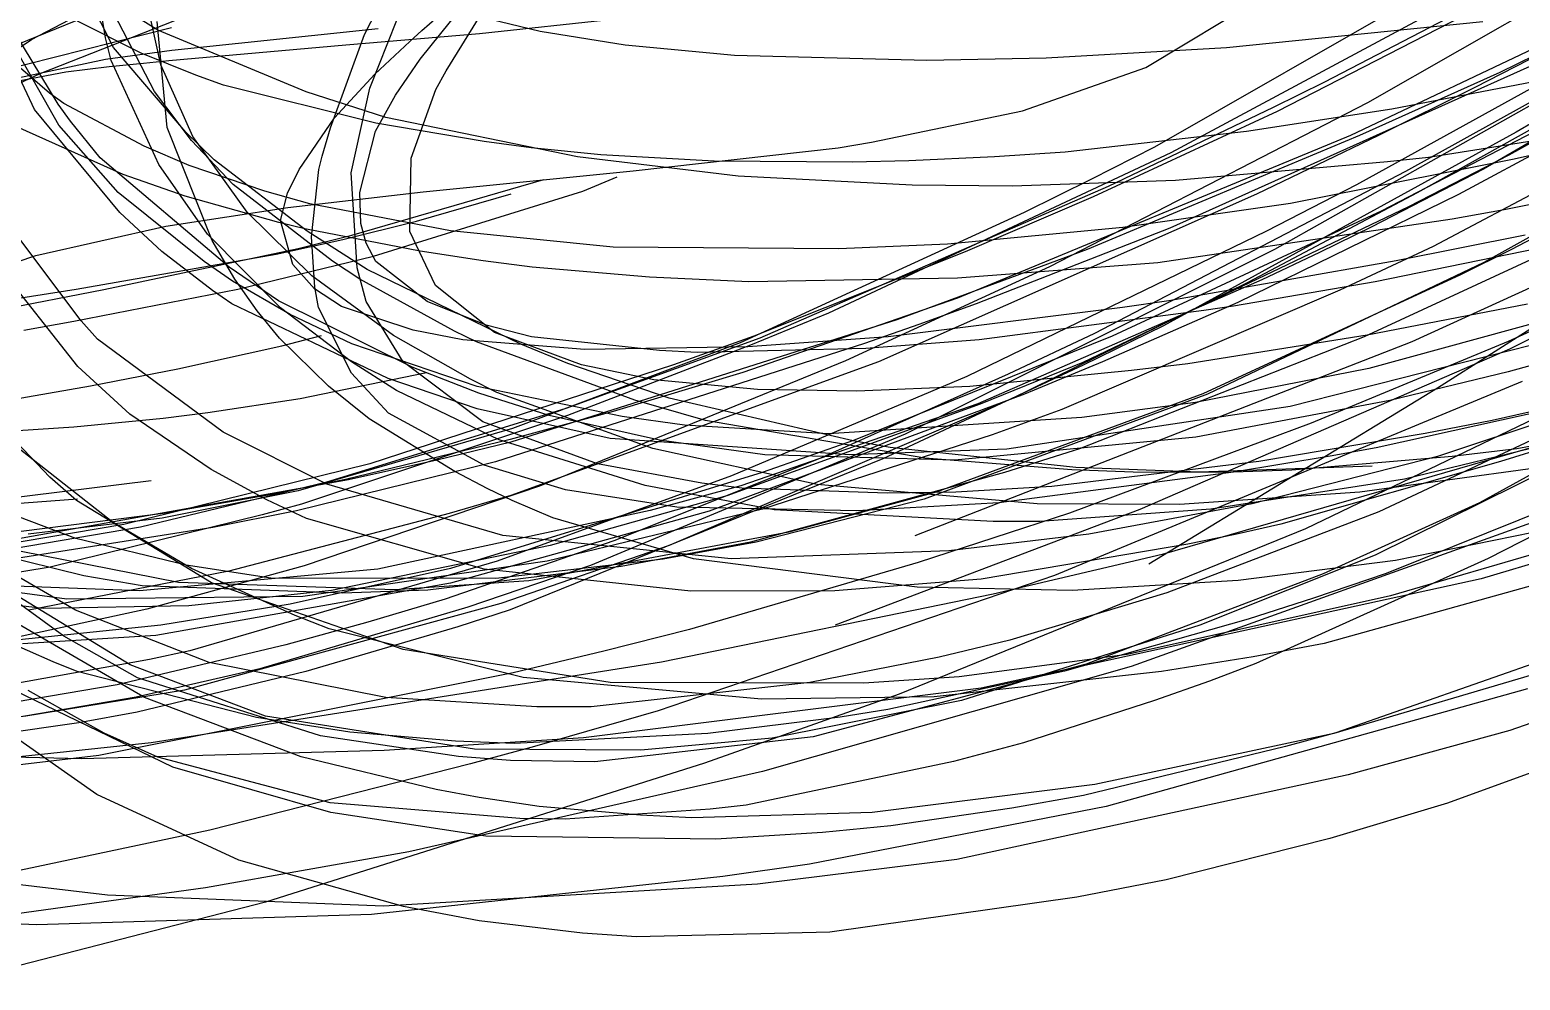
# Model space of a CAD drawing. Header units: metres. Extents: x -307 to 280, y -97 to 158.
# Drawn here: x -256.7 to -191, y -97 to -55.1 of the extents above; entities that cross this region are included whole.
import ezdxf

# ---------------------------------------------------------------- set-up
doc = ezdxf.new("R2010")
doc.units = ezdxf.units.M

msp = doc.modelspace()

# ---------------------------------------------------------------- linework, layer by layer
for p, q in [((-241.921, -55.266, -1520.279), (-239.296, -50.119, -1526.938)), ((-183.966, -50.429, -1425.585), (-197.693, -58.274, -1434.823)), ((-191.382, -51.216, -1422.411), (-207.083, -60.24, -1434.494)), ((-189.393, -51.366, -1424.18), (-206.359, -60.492, -1436.196)), ((-181.144, -51.714, -1415.988), (-191.86, -56.934, -1422.086)), ((-252.987, -55.839, -1493.518), (-254.689, -52.463, -1497.547)), ((-188.871, -52.07, -1423.427), (-201.67, -58.655, -1432.41)), ((-255.435, -58.333, -1495.152), (-258.529, -53.22, -1499.956)), ((-251.041, -55.079, -1487.584), (-254.094, -53.162, -1492.833)), ((-253.34, -55.414, -1501.466), (-253.744, -52.999, -1503.316)), ((-241.693, -57.627, -1514.85), (-239.813, -52.878, -1521.927)), ((-238.326, -56.862, -1520.803), (-235.981, -53.082, -1527.655)), ((-207.464, -56.725, -1548.127), (-201.136, -52.896, -1545.348)), ((-183.954, -52.837, -1416.431), (-198.448, -59.722, -1425.027)), ((-256.225, -56.991, -1536.726), (-248.009, -53.749, -1540.243)), ((-250.902, -56.6, -1491.718), (-251.539, -53.72, -1494.116)), ((-239.47, -56.347, -1522.191), (-237.092, -53.383, -1527.787)), ((-179.313, -53.463, -1414.816), (-192.574, -61.209, -1424.651)), ((-259.44, -56.59, -1543.626), (-253.775, -54.289, -1545.99)), ((-255.398, -59.272, -1498.242), (-258.328, -54.117, -1503.441)), ((-251.178, -57.784, -1485.052), (-253.154, -53.991, -1489.769)), ((-239.389, -55.089, -1530.799), (-238.042, -53.917, -1533.016)), ((-234.178, -55.124, -1469.76), (-237.771, -54.261, -1476.323)), ((-259.203, -57.18, -1542.587), (-250.442, -54.955, -1546.941)), ((-256.47, -58.575, -1500.642), (-258.2, -54.905, -1504.041)), ((-256.613, -55.48, -1529.375), (-254.941, -54.623, -1530.023)), ((-251.777, -56.082, -1483.434), (-254.579, -54.672, -1487.457)), ((-250.622, -59.373, -1492.042), (-251.064, -54.687, -1495.664)), ((-244.503, -57.801, -1478.397), (-251.041, -55.079, -1487.584)), ((-250.425, -55.949, -1545.532), (-241.328, -54.996, -1547.495)), ((-239.928, -55.569, -1529.851), (-239.389, -55.089, -1530.799)), ((-236.855, -55.216, -1540.705), (-230.844, -54.578, -1541.499)), ((-230.429, -55.729, -1463.8), (-234.178, -55.124, -1469.76)), ((-192.601, -54.701, -1422.664), (-203.907, -55.855, -1432.954)), ((-194.202, -54.576, -1427.718), (-199.589, -57.36, -1431.511)), ((-261.085, -58.518, -1526.87), (-256.613, -55.48, -1529.375)), ((-253.101, -56.409, -1500.661), (-253.34, -55.414, -1501.466)), ((-249.809, -59.573, -1488.447), (-252.987, -55.839, -1493.518)), ((-250.546, -56.414, -1537.32), (-242.754, -55.722, -1539.571)), ((-243.43, -59.384, -1514.033), (-241.921, -55.266, -1520.279)), ((-242.754, -55.722, -1539.571), (-236.855, -55.216, -1540.705)), ((-241.463, -57.019, -1526.738), (-239.928, -55.569, -1529.851)), ((-225.602, -56.194, -1457.032), (-230.429, -55.729, -1463.8)), ((-203.907, -55.855, -1432.954), (-211.861, -56.311, -1440.976)), ((-188.629, -55.82, -1417.99), (-206.408, -63.813, -1428.953)), ((-182.867, -55.804, -1419.577), (-191.462, -60.588, -1426.204)), ((-260.125, -57.787, -1541.39), (-253.342, -56.348, -1544.627)), ((-255.811, -57.852, -1489.487), (-257.626, -56.29, -1493.011)), ((-253.342, -56.348, -1544.627), (-250.425, -55.949, -1545.532)), ((-250.991, -61.007, -1496.226), (-253.101, -56.409, -1500.661)), ((-249.36, -57.063, -1480.265), (-251.777, -56.082, -1483.434)), ((-251.672, -56.524, -1536.943), (-250.546, -56.414, -1537.32)), ((-240.557, -57.937, -1518.801), (-239.47, -56.347, -1522.191)), ((-217.121, -56.404, -1446.773), (-225.602, -56.194, -1457.032)), ((-211.861, -56.311, -1440.976), (-217.121, -56.404, -1446.773)), ((-187.108, -56.467, -1414.293), (-201.796, -64.751, -1424.263)), ((-187.949, -56.243, -1425.441), (-198.179, -61.899, -1432.369)), ((-190.001, -56.089, -1427.521), (-192.96, -57.605, -1429.504)), ((-261.382, -59.386, -1533.905), (-256.225, -56.991, -1536.726)), ((-261.031, -58.038, -1532.338), (-255.102, -56.906, -1535.632)), ((-255.102, -56.906, -1535.632), (-253.186, -56.682, -1536.397)), ((-253.186, -56.682, -1536.397), (-251.672, -56.524, -1536.943)), ((-249.488, -59.767, -1488.664), (-250.902, -56.6, -1491.718)), ((-248.149, -57.5, -1478.741), (-249.36, -57.063, -1480.265)), ((-243.245, -58.94, -1522.051), (-241.463, -57.019, -1526.738)), ((-238.774, -57.692, -1519.18), (-238.326, -56.862, -1520.803)), ((-212.908, -58.637, -1549.531), (-207.464, -56.725, -1548.127)), ((-191.86, -56.934, -1422.086), (-198.04, -59.718, -1425.827)), ((-185.19, -56.881, -1414.09), (-197.096, -63.06, -1422.458)), ((-189.165, -57.127, -1421.086), (-196.619, -58.559, -1427.575)), ((-188.395, -57.07, -1413.067), (-196.013, -61.313, -1418.424)), ((-249.549, -59.942, -1482.102), (-251.178, -57.784, -1485.052)), ((-241.426, -59.176, -1471.02), (-248.149, -57.5, -1478.741)), ((-240.976, -58.922, -1473.894), (-244.503, -57.801, -1478.397)), ((-242.51, -61.373, -1508.331), (-241.693, -57.627, -1514.85)), ((-239.873, -60.719, -1512.405), (-238.774, -57.692, -1519.18)), ((-199.589, -57.36, -1431.511), (-201.849, -58.481, -1433.124)), ((-192.96, -57.605, -1429.504), (-197.212, -59.727, -1432.383)), ((-181.752, -57.714, -1414.314), (-194.791, -64.616, -1423.539)), ((-184.349, -57.308, -1414.236), (-193.677, -62.318, -1420.976)), ((-187.345, -57.38, -1416.091), (-191.139, -59.57, -1418.616)), ((-255.179, -58.314, -1488.385), (-255.811, -57.852, -1489.487)), ((-254.893, -59.088, -1494.385), (-255.435, -58.333, -1495.152)), ((-251.638, -60.199, -1483.203), (-255.179, -58.314, -1488.385)), ((-241.439, -59.535, -1515.011), (-240.557, -57.937, -1518.801)), ((-197.693, -58.274, -1434.823), (-211.716, -65.519, -1444.617)), ((-201.849, -58.481, -1433.124), (-209.125, -61.972, -1438.379)), ((-188.724, -58.467, -1413.161), (-195.504, -62.258, -1417.494)), ((-170.038, -58.311, -1376.711), (-191.431, -69.158, -1384.62)), ((-252.566, -61.436, -1480.98), (-258.518, -58.773, -1489.174)), ((-252.709, -63.121, -1495.435), (-256.47, -58.575, -1500.642)), ((-253.582, -60.702, -1492.64), (-254.893, -59.088, -1494.385)), ((-244.808, -61.216, -1515.495), (-243.245, -58.94, -1522.051)), ((-232.531, -60.66, -1464.151), (-240.976, -58.922, -1473.894)), ((-219.567, -60.018, -1550.238), (-212.908, -58.637, -1549.531)), ((-201.67, -58.655, -1432.41), (-209.786, -62.425, -1438.32)), ((-196.619, -58.559, -1427.575), (-203.035, -59.545, -1433.304)), ((-182.985, -58.783, -1417.192), (-194.997, -60.685, -1427.491)), ((-181.099, -58.898, -1426.353), (-192.56, -65.331, -1435.416)), ((-252.789, -62.237, -1494.666), (-255.398, -59.272, -1498.242)), ((-248.636, -64.353, -1487.257), (-250.622, -59.373, -1492.042)), ((-248.552, -60.797, -1486.659), (-249.809, -59.573, -1488.447)), ((-247.097, -63.098, -1484.829), (-249.488, -59.767, -1488.664)), ((-243.786, -60.63, -1511.994), (-243.43, -59.384, -1514.033)), ((-242.135, -62.24, -1507.289), (-241.439, -59.535, -1515.011)), ((-236.652, -59.982, -1465.859), (-241.426, -59.176, -1471.02)), ((-198.448, -59.722, -1425.027), (-215.771, -66.907, -1436.387)), ((-203.035, -59.545, -1433.304), (-211.022, -60.451, -1440.608)), ((-198.04, -59.718, -1425.827), (-210.061, -64.754, -1433.498)), ((-191.139, -59.57, -1418.616), (-206.693, -68.118, -1429.421)), ((-197.212, -59.727, -1432.383), (-202.582, -62.306, -1436.075)), ((-175.424, -59.551, -1380.928), (-195.744, -68.827, -1389.776)), ((-186.944, -59.79, -1420.197), (-191.23, -60.766, -1423.795)), ((-249.663, -61.043, -1480.577), (-251.638, -60.199, -1483.203)), ((-247.71, -61.882, -1479.219), (-249.549, -59.942, -1482.102)), ((-234.569, -60.262, -1463.661), (-236.652, -59.982, -1465.859)), ((-231.497, -60.576, -1460.485), (-234.569, -60.262, -1463.661)), ((-230.071, -61.287, -1549.556), (-221.039, -60.262, -1550.309)), ((-221.039, -60.262, -1550.309), (-219.567, -60.018, -1550.238)), ((-211.022, -60.451, -1440.608), (-214.137, -60.668, -1443.526)), ((-207.083, -60.24, -1434.494), (-209.859, -61.655, -1436.749)), ((-178.115, -60.394, -1373.214), (-194.61, -70.869, -1379.943)), ((-247.891, -65.534, -1485.986), (-253.582, -60.702, -1492.64)), ((-248.843, -64.078, -1492.675), (-250.991, -61.007, -1496.226)), ((-246.314, -62.172, -1476.467), (-249.663, -61.043, -1480.577)), ((-244.448, -63.938, -1481.463), (-248.552, -60.797, -1486.659)), ((-243.933, -61.219, -1511.001), (-243.786, -60.63, -1511.994)), ((-239.918, -63.959, -1503.487), (-239.873, -60.719, -1512.405)), ((-225.445, -61.515, -1456.553), (-232.531, -60.66, -1464.151)), ((-226.498, -60.861, -1455.459), (-231.497, -60.576, -1460.485)), ((-220.406, -60.897, -1449.508), (-226.498, -60.861, -1455.459)), ((-206.359, -60.492, -1436.196), (-221.463, -67.557, -1447.523)), ((-217.917, -60.845, -1447.113), (-220.406, -60.897, -1449.508)), ((-214.137, -60.668, -1443.526), (-217.917, -60.845, -1447.113)), ((-196.813, -60.884, -1429.113), (-206.163, -61.714, -1437.611)), ((-191.23, -60.766, -1423.795), (-201.095, -62.715, -1432.255)), ((-194.997, -60.685, -1427.491), (-196.813, -60.884, -1429.113)), ((-191.462, -60.588, -1426.204), (-195.882, -62.874, -1429.736)), ((-249.831, -62.399, -1477.582), (-252.566, -61.436, -1480.98)), ((-245.317, -62.268, -1512.113), (-244.808, -61.216, -1515.495)), ((-244.267, -64.187, -1505.431), (-243.933, -61.219, -1511.001)), ((-242.248, -65.568, -1499.477), (-242.51, -61.373, -1508.331)), ((-242.489, -64.115, -1541.341), (-234.011, -61.668, -1539.1)), ((-239.333, -62.203, -1547.289), (-230.071, -61.287, -1549.556)), ((-232.301, -62.172, -1542.221), (-230.776, -61.548, -1541.756)), ((-217.776, -61.914, -1448.772), (-225.445, -61.515, -1456.553)), ((-206.163, -61.714, -1437.611), (-213.364, -61.962, -1444.439)), ((-209.859, -61.655, -1436.749), (-212.833, -63.122, -1439.199)), ((-196.013, -61.313, -1418.424), (-209.726, -68.463, -1428.714)), ((-192.574, -61.209, -1424.651), (-197.506, -63.757, -1428.473)), ((-185.574, -61.769, -1417.542), (-191.665, -63.003, -1422.544)), ((-248.992, -65.289, -1490.165), (-252.789, -62.237, -1494.666)), ((-245.709, -63.554, -1472.82), (-249.831, -62.399, -1477.582)), ((-243.329, -65.263, -1473.345), (-247.71, -61.882, -1479.219)), ((-244.333, -62.733, -1474.146), (-246.314, -62.172, -1476.467)), ((-245.622, -63.466, -1507.83), (-245.317, -62.268, -1512.113)), ((-245.311, -62.901, -1545.055), (-239.333, -62.203, -1547.289)), ((-242.08, -63.611, -1502.748), (-242.135, -62.24, -1507.289)), ((-241.526, -65.048, -1543.905), (-232.301, -62.172, -1542.221)), ((-239.636, -63.497, -1542.71), (-235.459, -62.296, -1541.756)), ((-209.125, -61.972, -1438.379), (-224.496, -68.659, -1449.865)), ((-202.582, -62.306, -1436.075), (-219.261, -69.717, -1447.889)), ((-213.364, -61.962, -1444.439), (-217.776, -61.914, -1448.772)), ((-209.786, -62.425, -1438.32), (-215.428, -64.853, -1442.547)), ((-193.677, -62.318, -1420.976), (-203.414, -67.085, -1428.421)), ((-195.504, -62.258, -1417.494), (-202.97, -66.214, -1422.511)), ((-198.179, -61.899, -1432.369), (-202.149, -63.942, -1435.124)), ((-186.363, -62.124, -1429.649), (-191.349, -64.752, -1433.507)), ((-250.683, -63.723, -1542.361), (-245.311, -62.901, -1545.055)), ((-238.134, -63.925, -1467.375), (-244.333, -62.733, -1474.146)), ((-195.882, -62.874, -1429.736), (-210.245, -69.743, -1441.62)), ((-197.096, -63.06, -1422.458), (-208.96, -68.57, -1431.372)), ((-201.095, -62.715, -1432.255), (-208.488, -63.779, -1438.814)), ((-191.665, -63.003, -1422.544), (-193.965, -63.407, -1424.467)), ((-256.415, -65.011, -1538.393), (-250.683, -63.723, -1542.361)), ((-250.866, -64.835, -1493.171), (-252.709, -63.121, -1495.435)), ((-244.246, -65.913, -1480.945), (-247.097, -63.098, -1484.829)), ((-244.559, -63.841, -1471.532), (-245.709, -63.554, -1472.82)), ((-245.079, -65.419, -1499.317), (-245.622, -63.466, -1507.83)), ((-242.883, -64.305, -1543.256), (-239.636, -63.497, -1542.71)), ((-241.845, -64.475, -1499.585), (-242.08, -63.611, -1502.748)), ((-212.833, -63.122, -1439.199), (-225.352, -68.875, -1449.804)), ((-193.965, -63.407, -1424.467), (-206.946, -65.337, -1435.506)), ((-254.414, -67.906, -1497.613), (-257.477, -63.824, -1502.104)), ((-245.633, -67.323, -1488.092), (-248.843, -64.078, -1492.675)), ((-247.646, -66.056, -1485.402), (-248.636, -64.353, -1487.257)), ((-245.82, -64.951, -1543.588), (-242.883, -64.305, -1543.256)), ((-244.847, -64.71, -1541.812), (-242.489, -64.115, -1541.341)), ((-239.463, -64.828, -1466.096), (-244.559, -63.841, -1471.532)), ((-241.801, -65.639, -1478.321), (-244.448, -63.938, -1481.463)), ((-244.116, -66.414, -1500.715), (-244.267, -64.187, -1505.431)), ((-238.797, -66.343, -1495.298), (-239.918, -63.959, -1503.487)), ((-230.957, -64.647, -1460.015), (-238.134, -63.925, -1467.375)), ((-208.488, -63.779, -1438.814), (-216.221, -64.513, -1445.877)), ((-202.149, -63.942, -1435.124), (-215.368, -70.36, -1444.489)), ((-206.408, -63.813, -1428.953), (-214.953, -67.15, -1434.845)), ((-197.506, -63.757, -1428.473), (-199.813, -64.884, -1430.293)), ((-187.583, -63.857, -1428.903), (-197.835, -68.614, -1437.018)), ((-187.033, -64.059, -1418.333), (-197.357, -66.182, -1427.614)), ((-190.734, -64.127, -1419.541), (-196.433, -65.258, -1424.581)), ((-260.747, -66.501, -1534.143), (-256.415, -65.011, -1538.393)), ((-254.564, -69.918, -1496.805), (-258.702, -64.669, -1502.64)), ((-254.634, -66.501, -1543.333), (-245.82, -64.951, -1543.588)), ((-253.413, -66.523, -1542.418), (-244.847, -64.71, -1541.812)), ((-248.628, -66.559, -1490.6), (-250.866, -64.835, -1493.171)), ((-247.516, -66.502, -1544.27), (-241.526, -65.048, -1543.905)), ((-241.422, -65.288, -1496.315), (-241.845, -64.475, -1499.585)), ((-236.693, -65.254, -1463.238), (-239.463, -64.828, -1466.096)), ((-221.01, -64.722, -1450.379), (-230.957, -64.647, -1460.015)), ((-215.428, -64.853, -1442.547), (-224.755, -68.573, -1449.736)), ((-216.221, -64.513, -1445.877), (-221.01, -64.722, -1450.379)), ((-210.061, -64.754, -1433.498), (-218.452, -67.856, -1439.3)), ((-201.796, -64.751, -1424.263), (-218.088, -72.897, -1436.512)), ((-199.813, -64.884, -1430.293), (-202.351, -66.084, -1432.315)), ((-194.791, -64.616, -1423.539), (-198.915, -66.547, -1426.633)), ((-191.349, -64.752, -1433.507), (-193.591, -65.865, -1435.277)), ((-182.483, -64.706, -1400.08), (-191.493, -68.812, -1405.455)), ((-247.742, -66.145, -1488.757), (-248.992, -65.289, -1490.165)), ((-245.722, -67.014, -1483.584), (-247.891, -65.534, -1485.986)), ((-244.131, -66.486, -1493.725), (-245.079, -65.419, -1499.317)), ((-242.131, -66.066, -1471.826), (-243.329, -65.263, -1473.345)), ((-241.849, -67.05, -1495.955), (-242.248, -65.568, -1499.477)), ((-235.024, -68.923, -1470.809), (-241.801, -65.639, -1478.321)), ((-239.164, -67.048, -1487.295), (-241.422, -65.288, -1496.315)), ((-234.53, -65.533, -1461.051), (-236.693, -65.254, -1463.238)), ((-229.36, -65.977, -1455.98), (-234.53, -65.533, -1461.051)), ((-211.716, -65.519, -1444.617), (-220.716, -69.661, -1451.169)), ((-206.946, -65.337, -1435.506), (-215.771, -66.023, -1443.336)), ((-196.433, -65.258, -1424.581), (-206.453, -67.021, -1434.052)), ((-192.56, -65.331, -1435.416), (-204.755, -71.136, -1445.414)), ((-245.2, -67.618, -1486.013), (-247.742, -66.145, -1488.757)), ((-246.657, -67.463, -1483.743), (-247.646, -66.056, -1485.402)), ((-240.638, -68.551, -1476.516), (-244.246, -65.913, -1480.945)), ((-237.949, -68.354, -1466.858), (-242.131, -66.066, -1471.826)), ((-236.192, -68.414, -1485.913), (-238.797, -66.343, -1495.298)), ((-224.978, -66.176, -1451.798), (-229.36, -65.977, -1455.98)), ((-215.771, -66.023, -1443.336), (-224.978, -66.176, -1451.798)), ((-202.351, -66.084, -1432.315), (-214.874, -71.559, -1442.511)), ((-202.97, -66.214, -1422.511), (-213.424, -71.352, -1429.983)), ((-193.591, -65.865, -1435.277), (-204.952, -71.121, -1444.44)), ((-197.357, -66.182, -1427.614), (-203.609, -67.252, -1433.779)), ((-177.571, -66.054, -1379.309), (-200.423, -77.079, -1387.956)), ((-259.517, -67.701, -1542.03), (-253.413, -66.523, -1542.418)), ((-259.337, -67.237, -1542.65), (-254.634, -66.501, -1543.333)), ((-254.736, -67.912, -1543.777), (-247.516, -66.502, -1544.27)), ((-247.774, -67.155, -1489.648), (-248.628, -66.559, -1490.6)), ((-239.828, -69.949, -1477.39), (-245.722, -67.014, -1483.584)), ((-242.938, -67.266, -1488.917), (-244.131, -66.486, -1493.725)), ((-243.954, -67.306, -1498.69), (-244.116, -66.414, -1500.715)), ((-215.771, -66.907, -1436.387), (-225.246, -70.18, -1443.326)), ((-198.915, -66.547, -1426.633), (-211.175, -71.813, -1436.162)), ((-206.453, -67.021, -1434.052), (-208.503, -67.318, -1436.169)), ((-240.88, -70.45, -1482.543), (-247.774, -67.155, -1489.648)), ((-245.67, -68.671, -1482.211), (-246.657, -67.463, -1483.743)), ((-242.497, -69.711, -1483.992), (-245.633, -67.323, -1488.092)), ((-242.488, -68.915, -1483.199), (-245.2, -67.618, -1486.013)), ((-242.494, -70.209, -1490.895), (-243.954, -67.306, -1498.69)), ((-239.772, -68.31, -1480.199), (-242.938, -67.266, -1488.917)), ((-240.214, -69.712, -1488.462), (-241.849, -67.05, -1495.955)), ((-236.565, -68.088, -1480.138), (-239.164, -67.048, -1487.295)), ((-221.463, -67.557, -1447.523), (-224.907, -68.968, -1450.246)), ((-208.503, -67.318, -1436.169), (-218.834, -68.614, -1447.444)), ((-214.953, -67.15, -1434.845), (-217.474, -68.059, -1436.681)), ((-204.903, -67.444, -1435.132), (-214.811, -68.739, -1445.972)), ((-203.414, -67.085, -1428.421), (-209.375, -69.717, -1433.233)), ((-203.609, -67.252, -1433.779), (-204.903, -67.444, -1435.132)), ((-190.639, -67.162, -1424.038), (-197.708, -68.527, -1430.675)), ((-187.487, -67.229, -1434.398), (-197.641, -70.005, -1442.72)), ((-256.954, -68.306, -1543.476), (-254.736, -67.912, -1543.777)), ((-253.699, -68.703, -1496.654), (-254.414, -67.906, -1497.613)), ((-237.591, -68.743, -1475.306), (-239.772, -68.31, -1480.199)), ((-234.558, -68.606, -1475.539), (-236.565, -68.088, -1480.138)), ((-218.452, -67.856, -1439.3), (-235.466, -73.26, -1452.074)), ((-217.474, -68.059, -1436.681), (-219.881, -68.9, -1438.469)), ((-206.693, -68.118, -1429.421), (-210.229, -69.86, -1432.085)), ((-178.184, -67.904, -1420.887), (-192.752, -75.936, -1432.901)), ((-248.163, -72.811, -1490.262), (-253.699, -68.703, -1496.654)), ((-250.154, -70.023, -1543.444), (-245.572, -69.003, -1543.018)), ((-243.515, -70.779, -1479.184), (-245.67, -68.671, -1482.211)), ((-245.572, -69.003, -1543.018), (-243.817, -68.554, -1542.762)), ((-236.953, -70.798, -1477.72), (-242.488, -68.915, -1483.199)), ((-237.247, -70.482, -1472.609), (-240.638, -68.551, -1476.516)), ((-236.985, -68.83, -1465.744), (-237.949, -68.354, -1466.858)), ((-232.201, -69.166, -1465.667), (-237.591, -68.743, -1475.306)), ((-229.998, -71.4, -1458.127), (-236.985, -68.83, -1465.744)), ((-232.357, -69.844, -1476.594), (-236.192, -68.414, -1485.913)), ((-219.881, -68.9, -1438.469), (-236.15, -74.126, -1451.157)), ((-225.352, -68.875, -1449.804), (-235.4, -72.653, -1458.937)), ((-232.957, -69.778, -1468.578), (-235.024, -68.923, -1470.809)), ((-228.915, -69.215, -1465.331), (-234.558, -68.606, -1475.539)), ((-224.496, -68.659, -1449.865), (-233.052, -71.766, -1456.65)), ((-224.907, -68.968, -1450.246), (-232.975, -72.076, -1456.777)), ((-224.755, -68.573, -1449.736), (-228.291, -69.843, -1452.57)), ((-218.834, -68.614, -1447.444), (-225.025, -69.055, -1455.254)), ((-208.96, -68.57, -1431.372), (-220.357, -73.18, -1440.554)), ((-214.811, -68.739, -1445.972), (-219.819, -69.119, -1452.218)), ((-195.744, -68.827, -1389.776), (-217.654, -77.396, -1401.905)), ((-209.726, -68.463, -1428.714), (-213.535, -70.26, -1431.814)), ((-197.835, -68.614, -1437.018), (-210.386, -73.543, -1447.514)), ((-197.708, -68.527, -1430.675), (-205.623, -69.792, -1438.721)), ((-189.254, -68.677, -1436.808), (-201.106, -71.685, -1446.607)), ((-191.493, -68.812, -1405.455), (-200.182, -72.415, -1410.915)), ((-220.716, -69.661, -1451.169), (-234.206, -75.195, -1461.398)), ((-225.025, -69.055, -1455.254), (-232.201, -69.166, -1465.667)), ((-227.255, -69.303, -1462.615), (-228.915, -69.215, -1465.331)), ((-219.819, -69.119, -1452.218), (-227.255, -69.303, -1462.615)), ((-191.431, -69.158, -1384.62), (-207.737, -76.233, -1392.373)), ((-187.91, -69.156, -1429.431), (-191.496, -70.149, -1432.49)), ((-252.269, -72.018, -1493.993), (-254.564, -69.918, -1496.805)), ((-254.014, -70.772, -1543.58), (-250.154, -70.023, -1543.444)), ((-244.761, -71.328, -1543.231), (-239.187, -70.178, -1542.172)), ((-240.513, -70.973, -1481.51), (-242.497, -69.711, -1483.992)), ((-240.859, -71.982, -1485.181), (-242.494, -70.209, -1490.895)), ((-228.291, -69.843, -1452.57), (-241.688, -74.21, -1463.687)), ((-236.702, -72.358, -1478.634), (-240.214, -69.712, -1488.462)), ((-236.888, -71.098, -1474.387), (-239.828, -69.949, -1477.39)), ((-219.261, -69.717, -1447.889), (-235.465, -75.612, -1460.21)), ((-228.486, -71.312, -1463.869), (-232.957, -69.778, -1468.578)), ((-229.164, -70.504, -1470.298), (-232.357, -69.844, -1476.594)), ((-225.246, -70.18, -1443.326), (-230.961, -71.906, -1447.8)), ((-213.535, -70.26, -1431.814), (-221.846, -73.973, -1438.828)), ((-210.229, -69.86, -1432.085), (-219.071, -73.992, -1438.968)), ((-208.098, -70.097, -1441.455), (-215.236, -70.796, -1449.782)), ((-210.245, -69.743, -1441.62), (-214.775, -71.578, -1445.609)), ((-209.375, -69.717, -1433.233), (-212.826, -71.132, -1436.113)), ((-205.623, -69.792, -1438.721), (-208.098, -70.097, -1441.455)), ((-197.641, -70.005, -1442.72), (-205.272, -71.507, -1449.156)), ((-191.496, -70.149, -1432.49), (-196.712, -71.418, -1436.998)), ((-183.276, -70.109, -1433.095), (-194.605, -73.883, -1442.085)), ((-181.454, -69.867, -1412.77), (-192.197, -72.306, -1421.798)), ((-257.712, -71.415, -1543.504), (-254.014, -70.772, -1543.58)), ((-241.721, -72.23, -1476.834), (-243.515, -70.779, -1479.184)), ((-236.954, -71.789, -1478.676), (-240.88, -70.45, -1482.543)), ((-235.979, -73.156, -1476.114), (-240.513, -70.973, -1481.51)), ((-236.091, -71.067, -1471.309), (-237.247, -70.482, -1472.609)), ((-230.556, -72.121, -1471.644), (-236.953, -70.798, -1477.72)), ((-224.596, -70.929, -1462.698), (-229.164, -70.504, -1470.298)), ((-215.368, -70.36, -1444.489), (-225.735, -74.743, -1452.174)), ((-220.211, -71.001, -1456.296), (-224.596, -70.929, -1462.698)), ((-215.236, -70.796, -1449.782), (-220.211, -71.001, -1456.296)), ((-190.871, -70.58, -1381.513), (-211.489, -79.138, -1392.297)), ((-194.61, -70.869, -1379.943), (-207.329, -78.645, -1386.602)), ((-185.817, -70.971, -1415.72), (-197.316, -73.509, -1425.673)), ((-185.345, -70.762, -1428.464), (-197.193, -76.336, -1437.962)), ((-255.797, -74.801, -1497.202), (-259.238, -71.188, -1501.883)), ((-248.826, -71.946, -1543.775), (-244.761, -71.328, -1543.231)), ((-233.776, -72.08, -1471.266), (-236.888, -71.098, -1474.387)), ((-229.207, -73.54, -1463.955), (-236.091, -71.067, -1471.309)), ((-226.887, -72.305, -1454.85), (-229.998, -71.4, -1458.127)), ((-220.381, -73.192, -1455.601), (-228.486, -71.312, -1463.869)), ((-213.424, -71.352, -1429.983), (-228.483, -77.813, -1441.776)), ((-212.826, -71.132, -1436.113), (-226.731, -76.3, -1448.19)), ((-214.775, -71.578, -1445.609), (-225.943, -75.621, -1455.806)), ((-214.874, -71.559, -1442.511), (-225.328, -75.181, -1451.498)), ((-204.755, -71.136, -1445.414), (-217.243, -75.766, -1456.049)), ((-204.952, -71.121, -1444.44), (-216.716, -75.462, -1454.457)), ((-205.272, -71.507, -1449.156), (-210.285, -72.172, -1453.475)), ((-196.712, -71.418, -1436.998), (-205.263, -73.03, -1444.535)), ((-180.525, -71.572, -1411.933), (-191.101, -73.552, -1420.936)), ((-253.051, -76.767, -1489.395), (-259.524, -71.689, -1495.349)), ((-254.743, -72.58, -1544.167), (-250.8, -72.195, -1543.972)), ((-248.692, -74.464, -1489.99), (-252.269, -72.018, -1493.993)), ((-250.8, -72.195, -1543.972), (-248.826, -71.946, -1543.775)), ((-232.975, -72.076, -1456.777), (-244.708, -75.992, -1466.799)), ((-233.052, -71.766, -1456.65), (-243.643, -75.042, -1465.493)), ((-237.945, -74.553, -1472.267), (-241.721, -72.23, -1476.834)), ((-236.649, -74.264, -1475.121), (-240.859, -71.982, -1485.181)), ((-231.085, -73.096, -1473.092), (-236.954, -71.789, -1478.676)), ((-230.961, -71.906, -1447.8), (-235.494, -73.14, -1451.507)), ((-228.919, -73.166, -1466.502), (-233.776, -72.08, -1471.266)), ((-227.815, -72.509, -1469.09), (-230.556, -72.121, -1471.644)), ((-210.285, -72.172, -1453.475), (-221.469, -72.885, -1463.311)), ((-211.175, -71.813, -1436.162), (-214.251, -72.926, -1438.698)), ((-201.106, -71.685, -1446.607), (-213.592, -73.569, -1457.309)), ((-184.717, -71.961, -1426.648), (-197.354, -78.245, -1437.373)), ((-184.826, -72.158, -1424.428), (-196.056, -74.888, -1434.758)), ((-261.511, -73.031, -1543.857), (-254.743, -72.58, -1544.167)), ((-243.579, -75.115, -1485.441), (-248.163, -72.811, -1490.262)), ((-235.4, -72.653, -1458.937), (-244.843, -75.403, -1468.173)), ((-231.644, -74.206, -1468.477), (-236.702, -72.358, -1478.634)), ((-218.088, -72.897, -1436.512), (-231.964, -78.693, -1448.163)), ((-221.469, -72.885, -1463.311), (-227.815, -72.509, -1469.09)), ((-217.218, -73.955, -1445.156), (-226.887, -72.305, -1454.85)), ((-214.251, -72.926, -1438.698), (-224.368, -76.212, -1447.3)), ((-200.182, -72.415, -1410.915), (-210.835, -76.382, -1417.98)), ((-187.948, -72.772, -1398.09), (-206.742, -78.219, -1408.758)), ((-195.15, -72.866, -1424.486), (-202.486, -74.103, -1431.453)), ((-192.197, -72.306, -1421.798), (-195.15, -72.866, -1424.486)), ((-235.494, -73.14, -1451.507), (-242.766, -74.898, -1457.72)), ((-235.466, -73.26, -1452.074), (-238.731, -74.054, -1454.813)), ((-229.553, -75.168, -1468.859), (-235.979, -73.156, -1476.114)), ((-220.527, -73.811, -1463.461), (-231.085, -73.096, -1473.092)), ((-221.969, -75.124, -1456.575), (-229.207, -73.54, -1463.955)), ((-224.276, -73.814, -1462.034), (-228.919, -73.166, -1466.502)), ((-220.357, -73.18, -1440.554), (-224.393, -74.593, -1444.006)), ((-213.592, -73.569, -1457.309), (-220.527, -73.811, -1463.461)), ((-218.744, -73.498, -1453.951), (-220.381, -73.192, -1455.601)), ((-210.559, -74.368, -1445.874), (-218.744, -73.498, -1453.951)), ((-205.263, -73.03, -1444.535), (-215.889, -74.046, -1454.174)), ((-210.386, -73.543, -1447.514), (-213.699, -74.596, -1450.442)), ((-197.316, -73.509, -1425.673), (-199.346, -73.875, -1427.586)), ((-191.101, -73.552, -1420.936), (-193.953, -73.892, -1423.457)), ((-189.553, -73.396, -1437.429), (-191.821, -74.112, -1439.251)), ((-241.688, -74.21, -1463.687), (-252.531, -76.891, -1473.539)), ((-236.15, -74.126, -1451.157), (-244.918, -76.279, -1458.875)), ((-238.731, -74.054, -1454.813), (-242.63, -74.919, -1458.182)), ((-233.053, -75.361, -1468.27), (-236.649, -74.264, -1475.121)), ((-219.071, -73.992, -1438.968), (-235.507, -80.661, -1452.739)), ((-227.052, -75.069, -1460.903), (-231.644, -74.206, -1468.477)), ((-221.846, -73.973, -1438.828), (-230.928, -77.606, -1447)), ((-215.889, -74.046, -1454.174), (-224.276, -73.814, -1462.034)), ((-210.734, -74.474, -1438.892), (-217.218, -73.955, -1445.156)), ((-202.486, -74.103, -1431.453), (-211.606, -75.208, -1440.933)), ((-199.346, -73.875, -1427.586), (-203.607, -74.583, -1431.713)), ((-194.605, -73.883, -1442.085), (-202.786, -75.972, -1448.791)), ((-191.821, -74.112, -1439.251), (-201.512, -76.878, -1447.129)), ((-193.953, -73.892, -1423.457), (-201.023, -74.496, -1429.811)), ((-242.63, -74.919, -1458.182), (-257.433, -77.56, -1471.756)), ((-254.63, -75.832, -1495.723), (-255.797, -74.801, -1497.202)), ((-246.238, -75.805, -1487.384), (-248.692, -74.464, -1489.99)), ((-242.766, -74.898, -1457.72), (-246.257, -75.603, -1460.867)), ((-224.393, -74.593, -1444.006), (-238.128, -78.833, -1456.274)), ((-236.485, -75.318, -1470.566), (-237.945, -74.553, -1472.267)), ((-225.735, -74.743, -1452.174), (-236.072, -78.507, -1460.195)), ((-213.699, -74.596, -1450.442), (-224.898, -77.675, -1460.656)), ((-203.607, -74.583, -1431.713), (-213.957, -75.935, -1442.444)), ((-208.02, -74.581, -1436.313), (-210.734, -74.474, -1438.892)), ((-205.118, -74.573, -1440.603), (-210.559, -74.368, -1445.874)), ((-204.039, -74.587, -1432.591), (-208.02, -74.581, -1436.313)), ((-197.481, -74.31, -1433.359), (-205.118, -74.573, -1440.603)), ((-196.056, -74.888, -1434.758), (-204.606, -76.211, -1442.991)), ((-201.023, -74.496, -1429.811), (-204.039, -74.587, -1432.591)), ((-190.306, -74.397, -1426.902), (-198.035, -75.457, -1433.819)), ((-185.643, -74.522, -1436.274), (-196.873, -79.056, -1444.916)), ((-178.041, -74.911, -1390.791), (-192.677, -79.292, -1398.693)), ((-259.311, -75.939, -1547.201), (-251.332, -74.945, -1546.944)), ((-243.643, -75.042, -1465.493), (-251.796, -77.013, -1472.805)), ((-244.843, -75.403, -1468.173), (-250.849, -76.607, -1474.544)), ((-234.206, -75.195, -1461.398), (-244.582, -78.711, -1469.769)), ((-235.83, -77.377, -1477.872), (-243.579, -75.115, -1485.441)), ((-235.415, -75.831, -1469.341), (-236.485, -75.318, -1470.566)), ((-228.152, -76.118, -1460.423), (-233.053, -75.361, -1468.27)), ((-223.851, -76.249, -1462.658), (-229.553, -75.168, -1468.859)), ((-225.328, -75.181, -1451.498), (-229.329, -76.267, -1455.093)), ((-225.278, -75.291, -1458.201), (-227.052, -75.069, -1460.903)), ((-218.88, -75.509, -1449.616), (-225.278, -75.291, -1458.201)), ((-216.716, -75.462, -1454.457), (-223.207, -77.222, -1460.269)), ((-212.263, -75.979, -1447.1), (-221.969, -75.124, -1456.575)), ((-215.842, -75.456, -1445.847), (-218.88, -75.509, -1449.616)), ((-211.606, -75.208, -1440.933), (-215.842, -75.456, -1445.847)), ((-198.035, -75.457, -1433.819), (-205.989, -76.01, -1441.149)), ((-263.117, -76.414, -1548.642), (-254.585, -75.752, -1548.411)), ((-254.658, -77.504, -1491.97), (-258.984, -75.877, -1497.099)), ((-248.678, -79.47, -1488.985), (-254.63, -75.832, -1495.723)), ((-246.257, -75.603, -1460.867), (-250.808, -76.41, -1465.105)), ((-244.708, -75.992, -1466.799), (-246.443, -76.467, -1468.383)), ((-244.488, -76.626, -1485.576), (-246.238, -75.805, -1487.384)), ((-235.465, -75.612, -1460.21), (-238.197, -76.408, -1462.437)), ((-233.62, -76.594, -1467.33), (-235.415, -75.831, -1469.341)), ((-224.368, -76.212, -1447.3), (-233.873, -78.507, -1455.955)), ((-225.943, -75.621, -1455.806), (-233.736, -77.819, -1463.399)), ((-220.216, -76.292, -1449.827), (-228.152, -76.118, -1460.423)), ((-217.243, -75.766, -1456.049), (-224.646, -77.671, -1462.593)), ((-207.737, -76.233, -1392.373), (-221.164, -81.331, -1399.967)), ((-213.957, -75.935, -1442.444), (-220.216, -76.292, -1449.827)), ((-205.989, -76.01, -1441.149), (-212.263, -75.979, -1447.1)), ((-204.606, -76.211, -1442.991), (-212.149, -76.755, -1450.509)), ((-202.786, -75.972, -1448.791), (-209.978, -77.318, -1454.833)), ((-187.966, -75.918, -1383.08), (-208.112, -83.15, -1394.97)), ((-192.752, -75.936, -1432.901), (-199.654, -79.068, -1438.872)), ((-186.905, -75.605, -1429.32), (-192.371, -78.385, -1433.896)), ((-250.808, -76.41, -1465.105), (-265.073, -78.216, -1479.247)), ((-252.531, -76.891, -1473.539), (-261.342, -78.379, -1482.422)), ((-250.849, -76.607, -1474.544), (-256.749, -77.322, -1481.289)), ((-246.443, -76.467, -1468.383), (-255.786, -78.77, -1477.197)), ((-249.557, -78.835, -1486.34), (-253.051, -76.767, -1489.395)), ((-244.918, -76.279, -1458.875), (-248.619, -77.017, -1462.358)), ((-238.197, -76.408, -1462.437), (-247.9, -78.952, -1470.591)), ((-236.643, -78.858, -1477.951), (-244.488, -76.626, -1485.576)), ((-229.329, -76.267, -1455.093), (-241.342, -78.854, -1466.259)), ((-226.731, -76.3, -1448.19), (-238.135, -79.472, -1459.015)), ((-227.41, -78.406, -1460.711), (-233.62, -76.594, -1467.33)), ((-214.202, -76.756, -1452.609), (-223.851, -76.249, -1462.658)), ((-210.835, -76.382, -1417.98), (-217.511, -78.571, -1422.671)), ((-212.149, -76.755, -1450.509), (-214.202, -76.756, -1452.609)), ((-197.193, -76.336, -1437.962), (-206.548, -79.909, -1445.81)), ((-201.512, -76.878, -1447.129), (-203.523, -77.327, -1448.802)), ((-186.649, -76.486, -1422.375), (-196.457, -78.476, -1431.012)), ((-251.796, -77.013, -1472.805), (-262.587, -78.845, -1483.35)), ((-248.619, -77.017, -1462.358), (-260.847, -78.962, -1474.501)), ((-249.784, -78.691, -1486.654), (-254.658, -77.504, -1491.97)), ((-225.751, -78.407, -1468.602), (-235.83, -77.377, -1477.872)), ((-223.207, -77.222, -1460.269), (-234.682, -79.381, -1470.968)), ((-200.423, -77.079, -1387.956), (-218.349, -84.375, -1396.803)), ((-209.978, -77.318, -1454.833), (-216.161, -78.051, -1460.147)), ((-203.523, -77.327, -1448.802), (-205.609, -77.755, -1450.549)), ((-187.88, -77.461, -1435.899), (-196.683, -80.032, -1442.689)), ((-254.307, -79.156, -1492.786), (-258.483, -78.125, -1498.831)), ((-250.119, -79.454, -1486.758), (-258.255, -77.853, -1496.145)), ((-233.736, -77.819, -1463.399), (-243.385, -79.807, -1473.393)), ((-230.928, -77.606, -1447), (-238.369, -80.181, -1454.151)), ((-228.483, -77.813, -1441.776), (-235.906, -80.373, -1448.258)), ((-224.898, -77.675, -1460.656), (-230.605, -78.744, -1466.203)), ((-224.646, -77.671, -1462.593), (-228.748, -78.413, -1466.312)), ((-216.161, -78.051, -1460.147), (-225.751, -78.407, -1468.602)), ((-205.609, -77.755, -1450.549), (-214.727, -79.3, -1458.274)), ((-184.503, -77.929, -1436.083), (-199.605, -82.141, -1447.013)), ((-255.786, -78.77, -1477.197), (-263.911, -80.135, -1485.661)), ((-254.664, -80.677, -1492.432), (-257.763, -78.863, -1496.24)), ((-241.342, -78.854, -1466.259), (-251.842, -79.812, -1476.784)), ((-244.582, -78.711, -1469.769), (-251.516, -80.627, -1475.707)), ((-246.055, -79.261, -1482.785), (-249.784, -78.691, -1486.654)), ((-236.072, -78.507, -1460.195), (-249.624, -82.463, -1471.363)), ((-244.982, -80.911, -1482.464), (-249.557, -78.835, -1486.34)), ((-238.128, -78.833, -1456.274), (-245.196, -80.398, -1463.143)), ((-233.873, -78.507, -1455.955), (-244.645, -80.063, -1466.578)), ((-230.605, -78.744, -1466.203), (-239.137, -79.782, -1474.922)), ((-231.964, -78.693, -1448.163), (-237.361, -80.544, -1453.097)), ((-227.54, -79.829, -1469.569), (-236.643, -78.858, -1477.951)), ((-228.748, -78.413, -1466.312), (-236.13, -79.277, -1473.156)), ((-217.511, -78.571, -1422.671), (-227.592, -81.528, -1430.088)), ((-217.55, -79.653, -1450.809), (-227.41, -78.406, -1460.711)), ((-206.742, -78.219, -1408.758), (-214.201, -79.963, -1413.397)), ((-197.354, -78.245, -1437.373), (-205.089, -81.339, -1444.216)), ((-196.457, -78.476, -1431.012), (-203.391, -79.36, -1437.335)), ((-192.371, -78.385, -1433.896), (-202.613, -83.025, -1442.673)), ((-252.259, -83.089, -1491.311), (-258.159, -79.484, -1498.774)), ((-247.9, -78.952, -1470.591), (-256.722, -80.664, -1478.57)), ((-251.734, -79.591, -1489.37), (-254.307, -79.156, -1492.786)), ((-238.135, -79.472, -1459.015), (-251.125, -81.784, -1472.41)), ((-240.601, -79.768, -1476.827), (-250.119, -79.454, -1486.758)), ((-240.225, -82.413, -1480.376), (-248.678, -79.47, -1488.985)), ((-236.13, -79.277, -1473.156), (-246.055, -79.261, -1482.785)), ((-234.682, -79.381, -1470.968), (-240.601, -79.768, -1476.827)), ((-211.489, -79.138, -1392.297), (-228.97, -85.107, -1403.878)), ((-214.727, -79.3, -1458.274), (-221.181, -79.823, -1463.896)), ((-192.677, -79.292, -1398.693), (-214.733, -84.116, -1411.75)), ((-203.391, -79.36, -1437.335), (-210.712, -79.798, -1444.198)), ((-199.654, -79.068, -1438.872), (-210.1, -83.056, -1448.172)), ((-196.873, -79.056, -1444.916), (-200.069, -80.146, -1447.432)), ((-256.093, -80.597, -1488.179), (-263.98, -79.674, -1498.826)), ((-251.842, -79.812, -1476.784), (-259.126, -79.537, -1484.733)), ((-255.056, -80.191, -1478.06), (-259.006, -79.66, -1483.031)), ((-255.184, -81.822, -1494.425), (-257.941, -79.808, -1498.155)), ((-244.645, -80.063, -1466.578), (-255.056, -80.191, -1478.06)), ((-242.901, -79.915, -1479.046), (-251.734, -79.591, -1489.37)), ((-243.385, -79.807, -1473.393), (-249.666, -80.485, -1480.428)), ((-239.137, -79.782, -1474.922), (-242.901, -79.915, -1479.046)), ((-238.369, -80.181, -1454.151), (-241.775, -81.206, -1457.587)), ((-214.201, -79.963, -1413.397), (-228.82, -82.964, -1422.924)), ((-221.181, -79.823, -1463.896), (-227.54, -79.829, -1469.569)), ((-210.712, -79.798, -1444.198), (-217.55, -79.653, -1450.809)), ((-206.548, -79.909, -1445.81), (-213.464, -81.993, -1451.819)), ((-196.683, -80.032, -1442.689), (-208.29, -82.622, -1451.986)), ((-200.069, -80.146, -1447.432), (-202.96, -81.065, -1449.725)), ((-251.516, -80.627, -1475.707), (-262.266, -82.94, -1485.523)), ((-251.624, -84.526, -1479.978), (-257.944, -80.841, -1486.187)), ((-249.666, -80.485, -1480.428), (-256.093, -80.597, -1488.179)), ((-248.773, -82.976, -1485.807), (-254.664, -80.677, -1492.432)), ((-245.196, -80.398, -1463.143), (-250.912, -81.333, -1468.982)), ((-235.906, -80.373, -1448.258), (-249.858, -84.204, -1461.449)), ((-237.361, -80.544, -1453.097), (-246.536, -83.262, -1461.878)), ((-235.507, -80.661, -1452.739), (-237.808, -81.399, -1454.849)), ((-183.891, -80.744, -1424.216), (-199.096, -86.088, -1435.381)), ((-175.897, -80.446, -1394.842), (-191.411, -85.984, -1404.833)), ((-250.912, -81.333, -1468.982), (-258.016, -82.073, -1476.584)), ((-241.775, -81.206, -1457.587), (-245.386, -82.199, -1461.326)), ((-243.487, -81.499, -1481.212), (-244.982, -80.911, -1482.464)), ((-237.808, -81.399, -1454.849), (-244.515, -83.379, -1461.145)), ((-205.089, -81.339, -1444.216), (-215.591, -84.651, -1453.791)), ((-202.96, -81.065, -1449.725), (-211.048, -83.369, -1456.202)), ((-255.656, -82.956, -1494.528), (-257.922, -81.953, -1496.684)), ((-251.125, -81.784, -1472.41), (-256.999, -82.155, -1478.971)), ((-251.934, -83.651, -1490.37), (-255.184, -81.822, -1494.425)), ((-234.929, -83.637, -1474.241), (-243.487, -81.499, -1481.212)), ((-227.592, -81.528, -1430.088), (-231.368, -82.486, -1433.017)), ((-213.464, -81.993, -1451.819), (-216.584, -82.739, -1454.599)), ((-199.605, -82.141, -1447.013), (-202.737, -82.734, -1449.347)), ((-245.386, -82.199, -1461.326), (-252.83, -83.971, -1469.3)), ((-249.624, -82.463, -1471.363), (-251.41, -82.841, -1472.946)), ((-231.091, -83.863, -1471.742), (-240.225, -82.413, -1480.376)), ((-231.368, -82.486, -1433.017), (-235.369, -83.431, -1436.202)), ((-216.584, -82.739, -1454.599), (-222.282, -83.857, -1459.757)), ((-208.29, -82.622, -1451.986), (-215.7, -83.612, -1458.187)), ((-202.737, -82.734, -1449.347), (-206.781, -83.383, -1452.384)), ((-187.772, -82.748, -1429.603), (-199.182, -86.114, -1437.713)), ((-251.41, -82.841, -1472.946), (-259.913, -84.377, -1480.705)), ((-254.59, -83.384, -1493.527), (-255.656, -82.956, -1494.528)), ((-246.682, -85.408, -1486.36), (-254.59, -83.384, -1493.527)), ((-235.369, -83.431, -1436.202), (-253.646, -87.083, -1451.523)), ((-246.29, -85.342, -1484.485), (-252.259, -83.089, -1491.311)), ((-246.536, -83.262, -1461.878), (-251.988, -84.513, -1467.413)), ((-244.515, -83.379, -1461.145), (-251.949, -85.167, -1468.468)), ((-228.82, -82.964, -1422.924), (-251.336, -86.523, -1438.742)), ((-240.979, -84.524, -1477.683), (-248.773, -82.976, -1485.807)), ((-208.112, -83.15, -1394.97), (-224.377, -87.797, -1406.43)), ((-210.1, -83.056, -1448.172), (-222.138, -86.255, -1459.336)), ((-211.048, -83.369, -1456.202), (-218.84, -85.058, -1462.561)), ((-206.781, -83.383, -1452.384), (-216.801, -84.488, -1460.003)), ((-202.613, -83.025, -1442.673), (-204.657, -83.798, -1444.475)), ((-252.83, -83.971, -1469.3), (-261.458, -85.427, -1479.078)), ((-243.86, -86.217, -1481.275), (-251.934, -83.651, -1490.37)), ((-224.41, -84.591, -1465.911), (-234.929, -83.637, -1474.241)), ((-214.733, -84.116, -1411.75), (-232.264, -86.305, -1423.316)), ((-222.282, -83.857, -1459.757), (-231.932, -84.936, -1468.762)), ((-219.902, -83.894, -1461.808), (-231.091, -83.863, -1471.742)), ((-215.7, -83.612, -1458.187), (-219.902, -83.894, -1461.808)), ((-204.657, -83.798, -1444.475), (-207.08, -84.663, -1446.625)), ((-251.988, -84.513, -1467.413), (-262.372, -86.267, -1478.452)), ((-253.735, -88.81, -1484.309), (-260.306, -84.184, -1490.93)), ((-250.372, -87.592, -1478.093), (-257.395, -84.204, -1485.084)), ((-249.858, -84.204, -1461.449), (-256.951, -85.364, -1468.928)), ((-253.398, -86.092, -1492.302), (-256.76, -84.209, -1496.42)), ((-244.72, -87.136, -1473.71), (-251.624, -84.526, -1479.978)), ((-234.325, -84.93, -1471.086), (-240.979, -84.524, -1477.683)), ((-218.349, -84.375, -1396.803), (-226.936, -87.417, -1401.812)), ((-216.801, -84.488, -1460.003), (-224.41, -84.591, -1465.911)), ((-215.591, -84.651, -1453.791), (-223.95, -86.317, -1461.702)), ((-207.08, -84.663, -1446.625), (-212.857, -86.527, -1451.812)), ((-190.643, -84.139, -1405.247), (-209.211, -89.342, -1418.343)), ((-251.949, -85.167, -1468.468), (-254.521, -85.648, -1471.112)), ((-242.57, -86.06, -1482.715), (-246.682, -85.408, -1486.36)), ((-237.072, -86.807, -1474.742), (-246.29, -85.342, -1484.485)), ((-228.97, -85.107, -1403.878), (-234.423, -86.682, -1408.032)), ((-231.932, -84.936, -1468.762), (-234.325, -84.93, -1471.086)), ((-220.946, -85.388, -1464.305), (-226.782, -86.118, -1469.174)), ((-218.84, -85.058, -1462.561), (-220.946, -85.388, -1464.305)), ((-183.256, -85.207, -1428.213), (-194.163, -89.193, -1436.07)), ((-254.521, -85.648, -1471.112), (-266.551, -87.335, -1483.897)), ((-251.039, -87.163, -1489.553), (-253.398, -86.092, -1492.302)), ((-237.918, -86.455, -1478.658), (-242.57, -86.06, -1482.715)), ((-199.096, -86.088, -1435.381), (-201.316, -86.691, -1437.074)), ((-191.411, -85.984, -1404.833), (-198.545, -87.944, -1409.89)), ((-251.336, -86.523, -1438.742), (-264.443, -87.932, -1448.711)), ((-237.777, -87.124, -1474.835), (-243.86, -86.217, -1481.275)), ((-232.264, -86.305, -1423.316), (-241.053, -86.863, -1429.58)), ((-235.327, -86.557, -1476.418), (-237.918, -86.455, -1478.658)), ((-234.423, -86.682, -1408.032), (-237.245, -87.45, -1410.267)), ((-226.782, -86.118, -1469.174), (-235.327, -86.557, -1476.418)), ((-222.138, -86.255, -1459.336), (-231.764, -87.368, -1468.696)), ((-223.95, -86.317, -1461.702), (-229.741, -86.855, -1467.36)), ((-212.857, -86.527, -1451.812), (-215.953, -87.35, -1454.641)), ((-201.316, -86.691, -1437.074), (-210.213, -88.842, -1443.943)), ((-199.182, -86.114, -1437.713), (-209.717, -88.369, -1445.475)), ((-254.395, -87.229, -1439.597), (-273.247, -86.781, -1455.03)), ((-253.646, -87.083, -1451.523), (-262.724, -88.164, -1460.087)), ((-241.053, -86.863, -1429.58), (-254.395, -87.229, -1439.597)), ((-243.436, -89.177, -1481.331), (-251.039, -87.163, -1489.553)), ((-238.768, -88.58, -1468.561), (-244.72, -87.136, -1473.71)), ((-235.486, -87.307, -1472.467), (-237.777, -87.124, -1474.835)), ((-229.741, -86.855, -1467.36), (-237.072, -86.807, -1474.742)), ((-231.764, -87.368, -1468.696), (-235.486, -87.307, -1472.467)), ((-215.953, -87.35, -1454.641), (-225.1, -89.269, -1463.145)), ((-243.403, -89.601, -1471.638), (-250.372, -87.592, -1478.093)), ((-237.245, -87.45, -1410.267), (-248.75, -90.384, -1419.724)), ((-226.936, -87.417, -1401.812), (-246.289, -93.553, -1414.384)), ((-224.377, -87.797, -1406.43), (-239.974, -91.334, -1418.81)), ((-198.545, -87.944, -1409.89), (-215.81, -91.675, -1422.957)), ((-236.873, -88.938, -1466.953), (-238.768, -88.58, -1468.561)), ((-209.717, -88.369, -1445.475), (-219.536, -89.599, -1452.961)), ((-247.459, -91.708, -1478.509), (-253.735, -88.81, -1484.309)), ((-235.076, -89.869, -1472.84), (-243.436, -89.177, -1481.331)), ((-234.214, -89.332, -1464.727), (-236.873, -88.938, -1466.953)), ((-229.748, -89.724, -1461.064), (-234.214, -89.332, -1464.727)), ((-225.1, -89.269, -1463.145), (-226.677, -89.447, -1464.654)), ((-209.211, -89.342, -1418.343), (-222.307, -91.882, -1428.567)), ((-210.213, -88.842, -1443.943), (-213.381, -89.413, -1446.447)), ((-194.163, -89.193, -1436.07), (-199.351, -90.74, -1439.902)), ((-236.576, -90.638, -1465.605), (-243.403, -89.601, -1471.638)), ((-233.073, -89.9, -1470.848), (-235.076, -89.869, -1472.84)), ((-226.677, -89.447, -1464.654), (-233.073, -89.9, -1470.848)), ((-227.493, -89.835, -1459.237), (-229.748, -89.724, -1461.064)), ((-219.536, -89.599, -1452.961), (-227.493, -89.835, -1459.237)), ((-213.381, -89.413, -1446.447), (-218.716, -90.19, -1450.716)), ((-248.75, -90.384, -1419.724), (-265.746, -93.984, -1434.915)), ((-226.428, -90.773, -1457.038), (-236.576, -90.638, -1465.605)), ((-221.721, -90.486, -1453.161), (-226.428, -90.773, -1457.038)), ((-218.716, -90.19, -1450.716), (-221.721, -90.486, -1453.161)), ((-239.974, -91.334, -1418.81), (-248.943, -92.931, -1426.528)), ((-199.351, -90.74, -1439.902), (-206.576, -92.566, -1445.322)), ((-240.21, -93.743, -1472.185), (-247.459, -91.708, -1478.509)), ((-222.307, -91.882, -1428.567), (-226.12, -92.42, -1431.726)), ((-215.81, -91.675, -1422.957), (-224.595, -92.765, -1430.284)), ((-253.262, -93.252, -1456.938), (-262.218, -92.182, -1466.46)), ((-226.12, -92.42, -1431.726), (-241.608, -94.096, -1445.032)), ((-206.576, -92.566, -1445.322), (-210.511, -93.34, -1448.324)), ((-248.943, -92.931, -1426.528), (-269.275, -95.732, -1444.929)), ((-241.093, -93.734, -1444.987), (-253.262, -93.252, -1456.938)), ((-224.595, -92.765, -1430.284), (-241.093, -93.734, -1444.987)), ((-246.289, -93.553, -1414.384), (-259.644, -97.001, -1424.468)), ((-236.862, -94.385, -1469.34), (-240.21, -93.743, -1472.185)), ((-210.511, -93.34, -1448.324), (-221.41, -94.877, -1456.776)), ((-256.374, -94.553, -1458.827), (-263.612, -94.267, -1466.142)), ((-241.608, -94.096, -1445.032), (-256.374, -94.553, -1458.827)), ((-232.314, -94.918, -1465.557), (-236.862, -94.385, -1469.34)), ((-229.931, -95.087, -1463.599), (-232.314, -94.918, -1465.557)), ((-221.41, -94.877, -1456.776), (-229.931, -95.087, -1463.599))]:
    msp.add_line(p, q)

doc.saveas('drawing.dxf')
